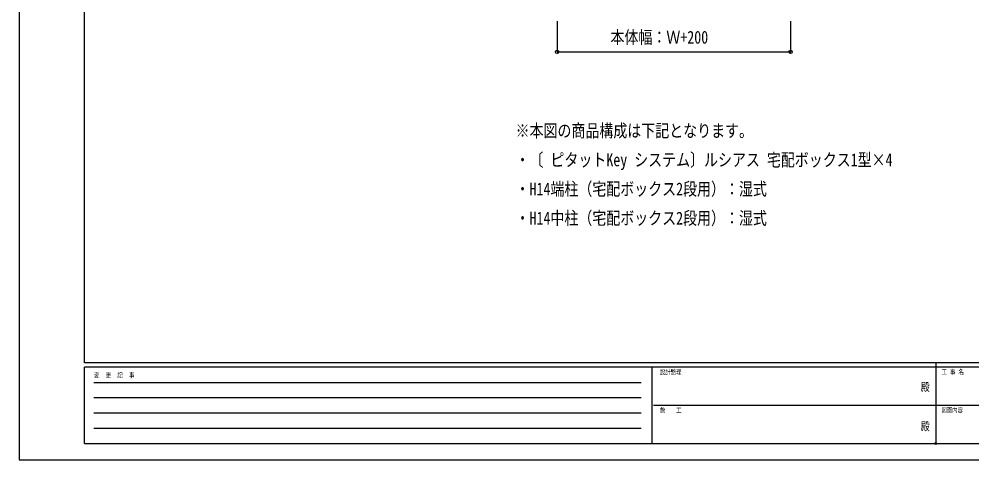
# Model space of a CAD drawing. Units: millimetres, scale not verified. Extents: x -4205 to 4205, y -2970 to 2970.
# Drawn here: x -4205 to 161, y -2970 to -952 of the extents above; entities that cross this region are included whole.
import ezdxf
from ezdxf.enums import TextEntityAlignment as Align

# ---------------------------------------------------------------- set-up
doc = ezdxf.new("R2010")
doc.units = ezdxf.units.MM
doc.header["$LTSCALE"] = 16
doc.header["$PDMODE"] = 32
doc.header["$PDSIZE"] = 8
for name, color, linetype in [('0-1_USER1', 3, 'Continuous'), ('0-6_YKK_D', 6, 'Continuous'), ('0-7_YKK_ZWAK', 7, 'Continuous')]:
    doc.layers.add(name, color=color, linetype=linetype)
doc.styles.add('ＭＳ ゴシック', font='')
doc.styles.get('ＭＳ ゴシック').set_extended_font_data('MS Gothic')

msp = doc.modelspace()

# ---------------------------------------------------------------- linework, layer by layer
at = {"layer": '0-6_YKK_D'}
for p, q in [((-1739.98, -962.12), (-1739.98, -1103.12)), ((-669.98, -962.12), (-669.98, -1103.12)), ((-1739.98, -1102.12), (-669.98, -1102.12))]:
    msp.add_line(p, q, dxfattribs=at)
for centre in [(-1739.98, -1102.12), (-669.98, -1102.12)]:
    msp.add_circle(centre, 7.5, dxfattribs=at)
at = {"layer": '0-7_YKK_ZWAK'}
for p, q in [((-3904.98, -2525), (-3904.98, 2775)), ((3895.02, -2525), (-3904.98, -2525)), ((-4.98, -2525), (-4.98, -2895)), ((-1304.98, -2545), (-3904.98, -2545)), ((-3904.98, -2895), (-3904.98, -2545)), ((-1304.98, -2545), (-1304.98, -2895)), ((-4.98, -2545), (-1304.98, -2545)), ((1295.02, -2545), (-4.98, -2545)), ((-3862.48, -2615), (-1354.98, -2615)), ((-3862.48, -2685), (-1354.98, -2685)), ((-1297.48, -2720), (-4.98, -2720)), ((-4.98, -2720), (1295.02, -2720)), ((-3862.48, -2755), (-1354.98, -2755)), ((-3862.48, -2825), (-1354.98, -2825)), ((-3904.98, -2895), (-1304.98, -2895)), ((-1304.98, -2895), (-4.98, -2895)), ((-4.98, -2895), (1295.02, -2895))]:
    msp.add_line(p, q, dxfattribs=at)
msp.add_lwpolyline([(-4205, -2970), (4205, -2970), (4205, 2970), (-4205, 2970)], close=True, dxfattribs=at)
msp.add_point((-4.98, -2895), dxfattribs=at)

# ---------------------------------------------------------------- texts
at = {"layer": '0-1_USER1', "style": 'ＭＳ ゴシック', "width": 0.8}
for s, p in [('※本図の商品構成は下記となります。', (-1930, -1510)), ('・〔 ピタットKey システム〕ルシアス 宅配ボックス1型×4', (-1930, -1643.33)), ('・H14端柱（宅配ボックス2段用）：湿式', (-1930, -1776.67)), ('・H14中柱（宅配ボックス2段用）：湿式', (-1930, -1910))]:
    msp.add_text(s, height=58.65, dxfattribs=at).set_placement(p, align=Align.BOTTOM_LEFT)
at = {"layer": '0-6_YKK_D', "style": 'ＭＳ ゴシック', "width": 0.8}
msp.add_text('本体幅：Ｗ+200', height=58.65, dxfattribs=at).set_placement((-1495.11, -1082.12), align=Align.BOTTOM_LEFT)
at = {"layer": '0-7_YKK_ZWAK', "style": 'ＭＳ ゴシック', "width": 0.8}
for s, height, p in [('変  更  記  事', 21.99, (-3861.31, -2600)), ('設計監理', 21.99, (-1268.31, -2585)), ('工 事 名', 21.99, (21.27, -2585)), ('殿', 36.66, (-73.67, -2665.83)), ('施\u3000\u3000工', 21.99, (-1268.31, -2760)), ('図面内容', 21.99, (21.27, -2760)), ('殿', 36.66, (-73.67, -2845.83))]:
    msp.add_text(s, height=height, dxfattribs=at).set_placement(p, align=Align.BOTTOM_LEFT)

doc.saveas('drawing.dxf')
